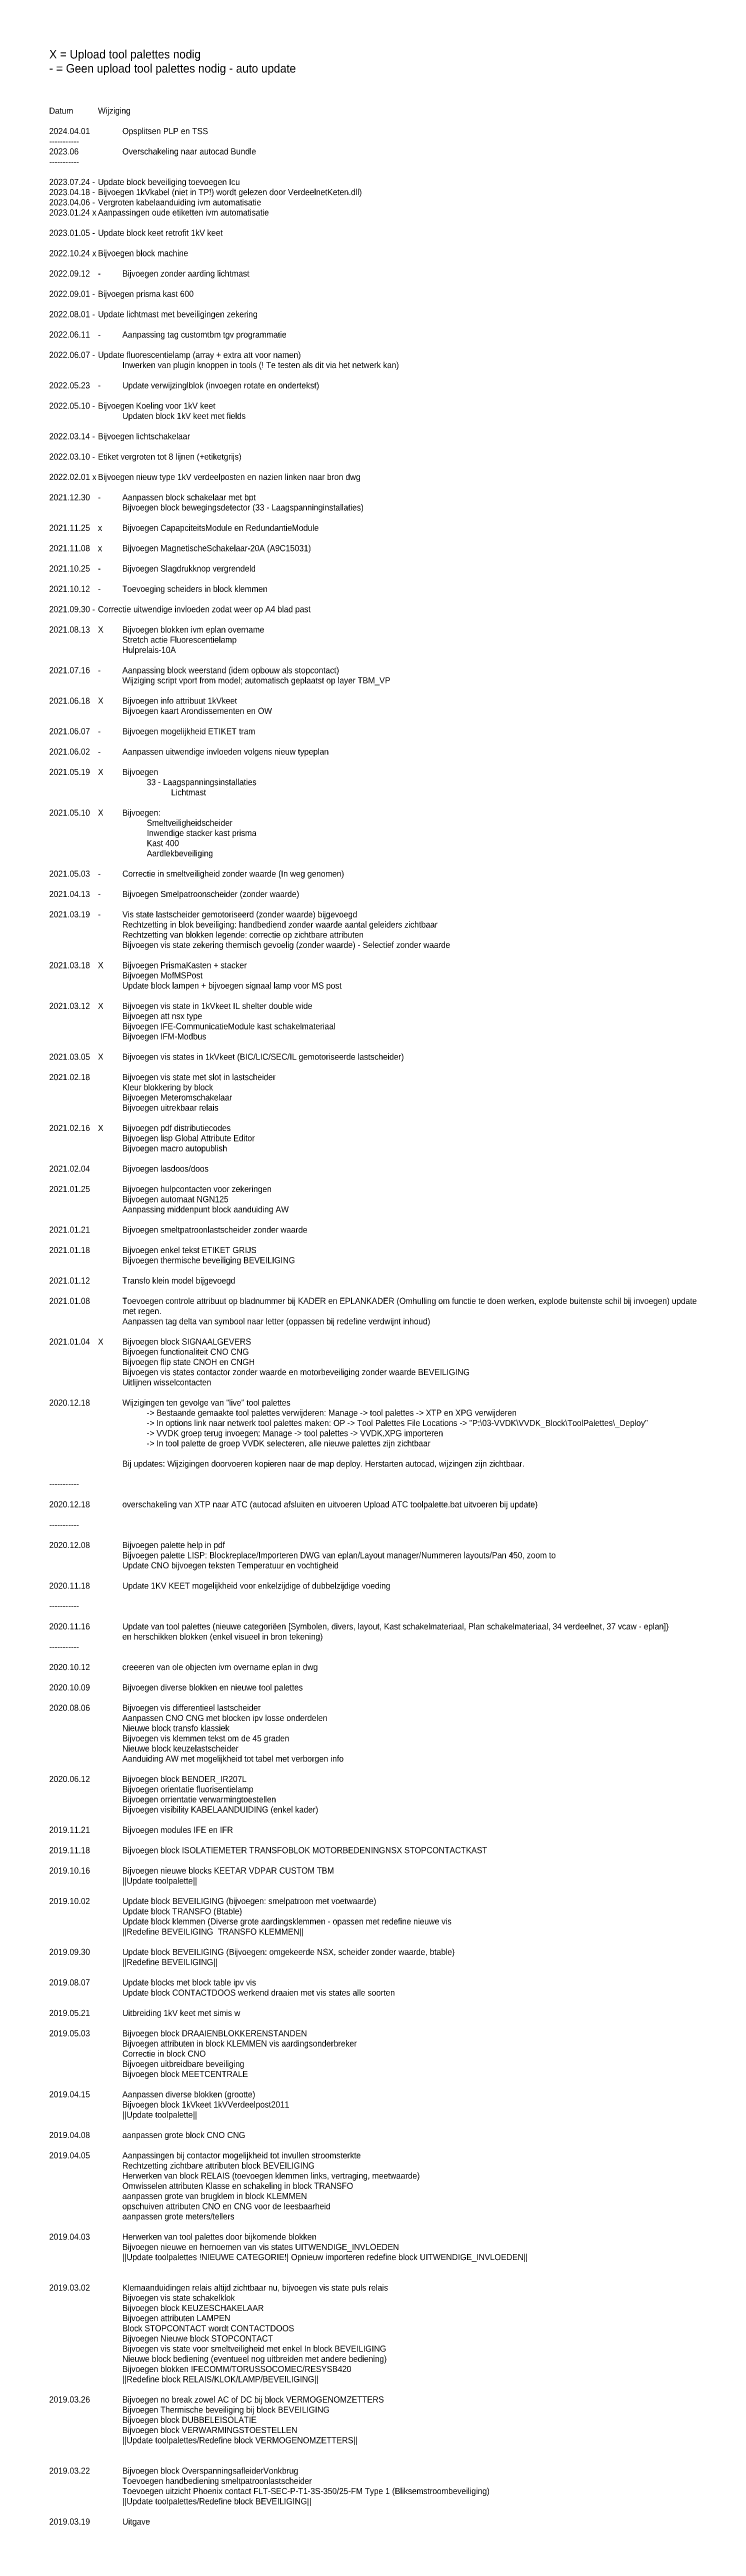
# Paper-space layout 'Layout1' of a CAD drawing. Header units: millimetres. Extents: x 7 to 198, y -421 to 310.
import ezdxf

# ---------------------------------------------------------------- set-up
doc = ezdxf.new("R2010")
doc.units = ezdxf.units.MM
doc.styles.get("Standard").update_dxf_attribs({"font": 'isoplus.shx'})

# ---------------------------------------------------------------- blocks, each defined once
blk = doc.blocks.new('Wijzigingen')
at = {"linetype": 'Continuous', "ltscale": 15, "attachment_point": 1}
for s, width, gutter_width, heights, insert, char_height in [('{\\C1;X} = Upload tool palettes nodig\\P- = Geen upload tool palettes nodig - auto update', 109.4015, 12.5, [0], (0.04, 17.02), 2.5), ('Datum^I^IWijziging\\P\\P2024.04.01^I^IOpsplitsen PLP en TSS \\P{\\C1;-----------}\\P2023.06^I^I{\\C1;Overschakeling naar autocad Bundle}\\P{\\C1;-----------}\\P\\P2023.07.24 - ^IUpdate block beveiliging toevoegen Icu\\P2023.04.18 -^IBijvoegen 1kVkabel (niet in TP!) wordt gelezen door VerdeelnetKeten.dll)\\P2023.04.06 -^IVergroten kabelaanduiding ivm automatisatie\\P2023.01.24 x^IAanpassingen oude etiketten ivm automatisatie\\P\\P2023.01.05 -^IUpdate block keet retrofit 1kV keet\\P\\P2022.10.24 x^IBijvoegen block machine\\P\\P2022.09.12^I-^IBijvoegen zonder aarding lichtmast\\P\\P2022.09.01 -^IBijvoegen prisma kast 600\\P\\P2022.08.01 -^IUpdate lichtmast met beveiligingen zekering\\P\\P2022.06.11^I-^IAanpassing tag customtbm tgv programmatie\\P\\P2022.06.07 - ^IUpdate fluorescentielamp (array + extra att voor namen)\\P^I^I^IInwerken van plugin knoppen in tools (! Te testen als dit via het netwerk kan)\\P\\P2022.05.23^I-^IUpdate verwijzinglblok (invoegen rotate en ondertekst)\\P\\P2022.05.10 -^IBijvoegen Koeling voor 1kV keet\\P^I^I^IUpdaten block 1kV keet met fields\\P\\P2022.03.14 -^IBijvoegen lichtschakelaar\\P\\P2022.03.10 -^IEtiket vergroten tot 8 lijnen (+etiketgrijs)\\P\\P2022.02.01 x^IBijvoegen nieuw type 1kV verdeelposten en nazien linken naar bron dwg\\P\\P2021.12.30 ^I-^IAanpassen block schakelaar met bpt\\P^I^I^IBijvoegen block bewegingsdetector (33 - Laagspanninginstallaties)\\P\\P2021.11.25^Ix^IBijvoegen CapapciteitsModule en RedundantieModule\\P\\P2021.11.08^Ix^IBijvoegen MagnetischeSchakelaar-20A (A9C15031)\\P\\P2021.10.25^I-^IBijvoegen Slagdrukknop vergrendeld\\P^I^I^I\\P2021.10.12^I-^IToevoeging scheiders in block klemmen\\P\\P2021.09.30 -^ICorrectie uitwendige invloeden zodat weer op A4 blad past\\P\\P2021.08.13^IX^IBijvoegen blokken ivm eplan overname\\P^I^I^IStretch actie Fluorescentielamp\\P^I^I^IHulprelais-10A\\P\\P2021.07.16^I-^IAanpassing block weerstand (idem opbouw als stopcontact)\\P^I^I^IWijziging script vport from model; automatisch geplaatst op layer TBM_VP\\P\\P2021.06.18^IX^IBijvoegen info attribuut 1kVkeet\\P^I^I^IBijvoegen kaart Arondissementen en OW\\P\\P2021.06.07^I-^IBijvoegen mogelijkheid ETIKET tram\\P\\P2021.06.02^I-^IAanpassen uitwendige invloeden volgens nieuw typeplan\\P\\P2021.05.19^IX^IBijvoegen\\P^I^I^I^I33 - Laagspanningsinstallaties\\P^I^I^I^I^ILichtmast\\P\\P2021.05.10^IX^IBijvoegen: ^I\\P^I^I^I^ISmeltveiligheidscheider\\P^I^I^I^IInwendige stacker kast prisma\\P^I^I^I^IKast 400^I\\P^I^I^I^IAardlekbeveiliging\\P\\P2021.05.03^I-^ICorrectie in smeltveiligheid zonder waarde (In weg genomen)\\P\\P2021.04.13^I-^IBijvoegen Smelpatroonscheider (zonder waarde)\\P\\P2021.03.19^I-^IVis state lastscheider gemotoriseerd (zonder waarde) bijgevoegd\\P^I^I^IRechtzetting in blok beveiliging: handbediend zonder waarde aantal geleiders zichtbaar\\P^I^I^IRechtzetting van blokken legende: correctie op zichtbare attributen\\P^I^I^IBijvoegen vis state zekering thermisch gevoelig (zonder waarde) - Selectief zonder waarde\\P\\P2021.03.18^IX^IBijvoegen PrismaKasten + stacker\\P^I^I^IBijvoegen MofMSPost\\P^I^I^IUpdate block lampen + bijvoegen signaal lamp voor MS post\\P\\P2021.03.12^IX^IBijvoegen vis state in 1kVkeet IL shelter double wide\\P^I^I^IBijvoegen att nsx type\\P^I^I^IBijvoegen IFE-CommunicatieModule kast schakelmateriaal\\P^I^I^IBijvoegen IFM-Modbus\\P^I^I^I\\P2021.03.05^IX^IBijvoegen vis states in 1kVkeet (BIC/LIC/SEC/IL gemotoriseerde lastscheider)\\P\\P2021.02.18^I^IBijvoegen vis state met slot in lastscheider\\P^I^I^IKleur blokkering by block\\P^I^I^IBijvoegen Meteromschakelaar\\P^I^I^IBijvoegen uitrekbaar relais\\P\\P2021.02.16^IX^IBijvoegen pdf distributiecodes\\P^I^I^IBijvoegen lisp Global Attribute Editor\\P^I^I^IBijvoegen macro autopublish\\P\\P2021.02.04^I^IBijvoegen lasdoos/doos\\P\\P2021.01.25^I^IBijvoegen hulpcontacten voor zekeringen\\P^I^I^IBijvoegen automaat NGN125\\P^I^I^IAanpassing middenpunt block aanduiding AW\\P\\P2021.01.21^I^IBijvoegen smeltpatroonlastscheider zonder waarde\\P\\P2021.01.18^I^IBijvoegen enkel tekst ETIKET GRIJS\\P^I^I^IBijvoegen thermische beveiliging BEVEILIGING\\P\\P2021.01.12^I^ITransfo klein model bijgevoegd\\P\\P2021.01.08^I^IToevoegen controle attribuut op bladnummer bij KADER en EPLANKADER (Omhulling om functie te doen werken, explode buitenste schil bij invoegen) update \\P^I^I^Imet regen.\\P^I^I^IAanpassen tag delta van symbool naar letter (oppassen bij redefine verdwijnt inhoud)\\P\\P2021.01.04^IX^IBijvoegen block SIGNAALGEVERS\\P^I^I^IBijvoegen functionaliteit CNO CNG\\P^I^I^IBijvoegen flip state CNOH en CNGH\\P^I^I^IBijvoegen vis states contactor zonder waarde en motorbeveiliging zonder waarde BEVEILIGING\\P^I^I^IUitlijnen wisselcontacten\\P\\P2020.12.18^I^IWijzigingen ten gevolge van "live" tool palettes\\P^I^I^I^I-> Bestaande gemaakte tool palettes verwijderen: Manage -> tool palettes -> XTP en XPG verwijderen\\P^I^I^I^I-> In options link naar netwerk tool palettes maken: OP -> Tool Palettes File Locations -> "P:\\\\03-VVDK\\\\VVDK_Block\\\\ToolPalettes\\\\_Deploy"\\P^I^I^I^I-> VVDK groep terug invoegen: Manage -> tool palettes -> VVDK.XPG importeren\\P^I^I^I^I-> In tool palette de groep VVDK selecteren, alle nieuwe palettes zijn zichtbaar\\P\\P^I^I^IBij updates: Wijzigingen doorvoeren kopieren naar de map deploy. Herstarten autocad, wijzingen zijn zichtbaar.\\P\\P{\\C1;-----------}\\P\\P2020.12.18^I^I{\\C1;overschakeling van XTP naar ATC} (autocad afsluiten en uitvoeren Upload ATC toolpalette.bat uitvoeren bij update)\\P\\P{\\C1;-----------\\P}\\P2020.12.08^I^IBijvoegen palette help in pdf\\P^I^I^IBijvoegen palette LISP: Blockreplace/Importeren DWG van eplan/Layout manager/Nummeren layouts/Pan 450, zoom to ^I^I\\P^I^I^IUpdate CNO bijvoegen teksten Temperatuur en vochtigheid\\P\\P2020.11.18^I^IUpdate 1KV KEET mogelijkheid voor enkelzijdige of dubbelzijdige voeding\\P\\P{\\C1;-----------\\P}\\P2020.11.16^I^IUpdate van tool palettes (nieuwe categoriëen [Symbolen, divers, layout, Kast schakelmateriaal, Plan schakelmateriaal, 34 verdeelnet, 37 vcaw - eplan])\\P ^I^I^Ien herschikken blokken (enkel visueel in bron tekening)\\P{\\C1;-----------\\P}\\P2020.10.12^I^Icreeeren van ole objecten ivm overname eplan in dwg\\P\\P2020.10.09^I^IBijvoegen diverse blokken en nieuwe tool palettes\\P\\P2020.08.06^I^IBijvoegen vis differentieel lastscheider \\P^I^I^IAanpassen CNO CNG met blocken ipv losse onderdelen\\P^I^I^INieuwe block transfo klassiek\\P^I^I^IBijvoegen vis klemmen tekst om de 45 graden\\P^I^I^INieuwe block keuzelastscheider\\P^I^I^IAanduiding AW met mogelijkheid tot tabel met verborgen info\\P\\P2020.06.12^I^IBijvoegen block BENDER_IR207L\\P^I^I^IBijvoegen orientatie fluorisentielamp\\P^I^I^IBijvoegen orrientatie verwarmingtoestellen\\P^I^I^IBijvoegen visibility KABELAANDUIDING (enkel kader)\\P\\P2019.11.21^I^IBijvoegen modules IFE en IFR\\P\\P2019.11.18^I^IBijvoegen block ISOLATIEMETER TRANSFOBLOK MOTORBEDENINGNSX STOPCONTACTKAST\\P\\P2019.10.16^I^IBijvoegen nieuwe blocks KEETAR VDPAR CUSTOM TBM\\P^I^I^I||Update toolpalette||\\P\\P2019.10.02^I^IUpdate block BEVEILIGING (bijvoegen: smelpatroon met voetwaarde)\\P^I^I^IUpdate block TRANSFO (Btable)\\P^I^I^IUpdate block klemmen (Diverse grote aardingsklemmen - opassen met redefine nieuwe vis\\P^I^I^I||Redefine BEVEILIGING  TRANSFO KLEMMEN||\\P\\P2019.09.30^I^IUpdate block BEVEILIGING (Bijvoegen: omgekeerde NSX, scheider zonder waarde, btable)\\P^I^I^I||Redefine BEVEILIGING||\\P\\P2019.08.07^I^IUpdate blocks met block table ipv vis\\P^I^I^IUpdate block CONTACTDOOS werkend draaien met vis states alle soorten\\P\\P2019.05.21^I^IUitbreiding 1kV keet met simis w\\P\\P2019.05.03^I^IBijvoegen block DRAAIENBLOKKERENSTANDEN\\P^I^I^IBijvoegen attributen in block KLEMMEN vis aardingsonderbreker\\P^I^I^ICorrectie in block CNO\\P^I^I^IBijvoegen uitbreidbare beveiliging\\P^I^I^IBijvoegen block MEETCENTRALE\\P\\P2019.04.15^I^IAanpassen diverse blokken (grootte)\\P^I^I^IBijvoegen block 1kVkeet 1kVVerdeelpost2011\\P^I^I^I||Update toolpalette||\\P\\P2019.04.08^I^Iaanpassen grote block CNO CNG\\P\\P2019.04.05^I^IAanpassingen bij contactor mogelijkheid tot invullen stroomsterkte\\P^I^I^IRechtzetting zichtbare attributen block BEVEILIGING\\P^I^I^IHerwerken van block RELAIS (toevoegen klemmen links, vertraging, meetwaarde)\\P^I^I^IOmwisselen attributen Klasse en schakeling in block TRANSFO\\P^I^I^Iaanpassen grote van brugklem in block KLEMMEN\\P^I^I^Iopschuiven attributen CNO en CNG voor de leesbaarheid\\P^I^I^Iaanpassen grote meters/tellers\\P\\P2019.04.03 ^I^IHerwerken van tool palettes door bijkomende blokken\\P^I^I^IBijvoegen nieuwe en hernoemen van vis states UITWENDIGE_INVLOEDEN\\P^I^I^I||Update toolpalettes !NIEUWE CATEGORIE!| Opnieuw importeren redefine block UITWENDIGE_INVLOEDEN||\\P\\P\\P2019.03.02^I^IKlemaanduidingen relais altijd zichtbaar nu, bijvoegen vis state puls relais\\P^I^I^IBijvoegen vis state schakelklok\\P^I^I^IBijvoegen block KEUZESCHAKELAAR\\P^I^I^IBijvoegen attributen LAMPEN\\P^I^I^IBlock STOPCONTACT wordt CONTACTDOOS\\P^I^I^IBijvoegen Nieuwe block STOPCONTACT\\P^I^I^IBijvoegen vis state voor smeltveiligheid met enkel In block BEVEILIGING\\P^I^I^INieuwe block bediening (eventueel nog uitbreiden met andere bediening)\\P^I^I^IBijvoegen blokken IFECOMM/TORUSSOCOMEC/RESYSB420\\P^I^I^I||Redefine block RELAIS/KLOK/LAMP/BEVEILIGING||\\P\\P2019.03.26^I^IBijvoegen no break zowel AC of DC bij block VERMOGENOMZETTERS\\P^I^I^IBijvoegen Thermische beveiliging bij block BEVEILIGING\\P^I^I^IBijvoegen block DUBBELEISOLATIE\\P^I^I^IBijvoegen block VERWARMINGSTOESTELLEN\\P^I^I^I||Update toolpalettes/Redefine block VERMOGENOMZETTERS||\\P\\P\\P2019.03.22 ^I^IBijvoegen block OverspanningsafleiderVonkbrug\\P^I^I^IToevoegen handbediening smeltpatroonlastscheider\\P^I^I^IToevoegen uitzicht Phoenix contact FLT-SEC-P-T1-3S-350/25-FM Type 1 (Bliksemstroombeveiliging)\\P^I^I^I||Update toolpalettes/Redefine block BEVEILIGING||\\P\\P2019.03.19^I^IUitgave', 400, 9, [726.27], (0, 0), 1.8)]:
    blk.add_mtext_dynamic_manual_height_columns(s, width=width, gutter_width=gutter_width, heights=heights, dxfattribs=dict(at, insert=insert, char_height=char_height))

psp = doc.layouts.get("Layout1")

# ---------------------------------------------------------------- block references
at = {"linetype": 'Continuous'}
psp.add_blockref('Wijzigingen', (7.16, 292.9), dxfattribs=at)

doc.saveas('drawing.dxf')
